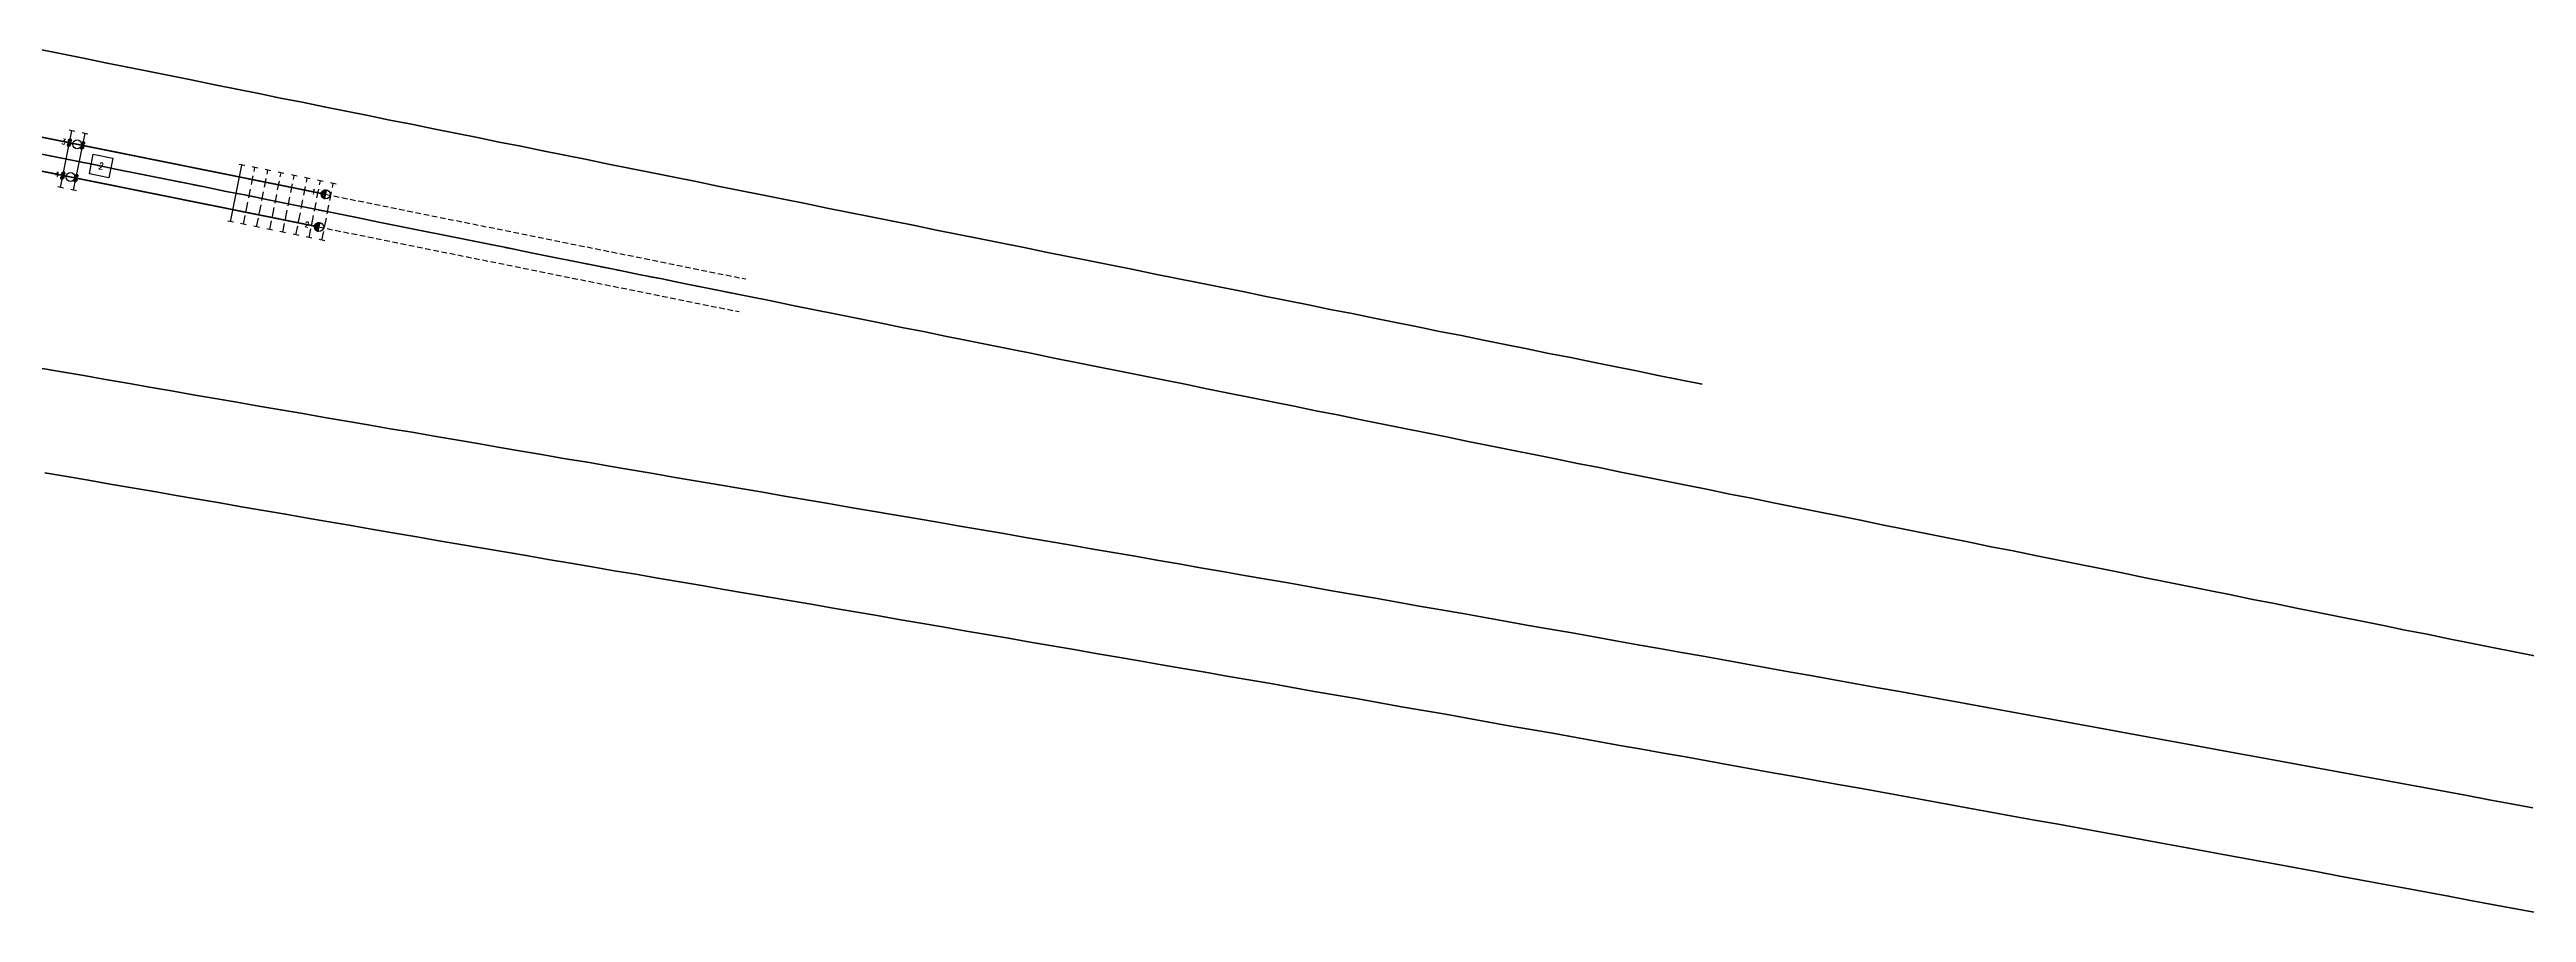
# Model space of a CAD drawing. Extents: x 2687065 to 2691361, y 1253360 to 1255888.
# Drawn here: x 2689719.1 to 2689830.5, y 1254803.4 to 1254842.3 of the extents above; entities that cross this region are included whole.
import ezdxf
from ezdxf.enums import TextEntityAlignment as Align

# ---------------------------------------------------------------- set-up
doc = ezdxf.new("R2010")
doc.units = 0
doc.header["$MEASUREMENT"] = 0
doc.linetypes.add('STRICHLINIE2', pattern=[0.375, 0.25, -0.125])
doc.linetypes.add('STRICHPUNKT', pattern=[1, 0.5, -0.25, 0, -0.25])
for name, color, linetype in [('A-GL-0024-_____', 1, 'STRICHPUNKT'), ('BS-TR-A-Gleisstrang-LinieGeometrie', 7, 'Continuous'), ('L-GL-0024-_____', 2, 'Continuous'), ('L-ST-0024-_____', 7, 'Continuous'), ('P-OF-0024-_____', 7, 'Continuous'), ('S-ON-0024-_____', 7, 'Continuous'), ('T-00', 7, 'Continuous'), ('T-ST', 7, 'Continuous'), ('T-WW-0024', 6, 'Continuous')]:
    doc.layers.add(name, color=color, linetype=linetype)
doc.layers.get('P-OF-0024-_____').off()
doc.styles.add('R6', font='simplex.shx', dxfattribs={"width": 0.6})
doc.styles.add('R7', font='simplex.shx', dxfattribs={"width": 0.7})
doc.styles.add('R8', font='simplex.shx', dxfattribs={"width": 0.8})

# ---------------------------------------------------------------- blocks, each defined once
blk = doc.blocks.new('WeiVlpSchwelleL')
at = {"color": 7}
for p, q in [((-0.5, -0.13), (-0.5, 0.13)), ((0.5, -0.13), (0.5, 0.13))]:
    blk.add_line(p, q, dxfattribs=at)
at = {"color": 0, "linetype": 'ByBlock', "lineweight": -2}
blk.add_line((-0.5, 0), (0.5, 0), dxfattribs=at)
at = {"style": 'R6', "width": 0.6, "flags": 1}
for tag, p in [('WVP-SKML', (-5, 0, 0)), ('WVP-SKMR', (3, 0, 0))]:
    blk.add_attdef(tag, text='', height=0.25, rotation=180, dxfattribs=at).set_placement(p, align=Align.MIDDLE_CENTER)
at = {"style": 'R6', "width": 0.6}
blk.add_attdef('BEZEICHNUNG', text='', height=0.25, rotation=180, dxfattribs=at).set_placement((-2.25, 0, 2), align=Align.MIDDLE_LEFT)
at = {"style": 'R6', "width": 0.6, "flags": 1}
blk.add_attdef('VERSCHIEBUNG', text='', height=0.25, rotation=180, dxfattribs=at).set_placement((-1.47, 0, 2), align=Align.MIDDLE_LEFT)
for tag, p in [('VERKLINKS', (-0.875, 0, 0)), ('VERKRECHTS', (0.861, 0, 0))]:
    blk.add_attdef(tag, text='', height=0.25, rotation=180, dxfattribs=at).set_placement(p, align=Align.MIDDLE)
at = {"style": 'R6', "width": 0.6}
blk.add_attdef('LAENGE', text='', height=0.25, rotation=90, dxfattribs=at).set_placement((-1.23, 0.007, 0), align=Align.MIDDLE)
at = {"color": 1, "extrusion": (-1, -6.12323e-17, 1.22465e-16), "style": 'R6', "width": 0.6, "flags": 8}
blk.add_attdef('WVP-ANL', text='', height=0.25, rotation=270, dxfattribs=at).set_placement((0, 0, 0.5), align=Align.MIDDLE)
at = {"color": 1, "extrusion": (1, -1.60812e-16, 1.22465e-16), "style": 'R6', "width": 0.6, "flags": 8}
blk.add_attdef('WVP-ANR', text='', height=0.25, rotation=270, dxfattribs=at).set_placement((0, 0, 0.5), align=Align.MIDDLE)
blk = doc.blocks.new('st_NormUngb_b')
h = blk.add_hatch()
h.set_pattern_fill('ANSI31', color=256, scale=0.005, style=0)
h.paths.add_polyline_path([(0.2, 0, 0.414214), (0, 0.2), (0, -0.2, 0.414214)])
at = {"color": 7}
blk.add_line((0, 0.2, 1), (0, -0.2, 1), dxfattribs=at)
at = {"color": 0}
blk.add_circle((0, 0, 1), 0.2, dxfattribs=at)
at = {"layer": 'T-ST', "style": 'R7', "width": 0.7}
blk.add_attdef('WVP-STNR', text='', height=0.25, dxfattribs=at).set_placement((0.55, 0), align=Align.MIDDLE)
blk = doc.blocks.new('st_Norm_a')
at = {"color": 0, "linetype": 'ByBlock', "lineweight": -2}
blk.add_circle((0, 0, 1), 0.2, dxfattribs=at)
at = {"layer": 'T-ST', "color": 0, "linetype": 'ByBlock', "lineweight": -2, "style": 'R7', "width": 0.7}
blk.add_attdef('WVP-STNR', text='', height=0.25, dxfattribs=at).set_placement((0.55, 0), align=Align.MIDDLE)
blk = doc.blocks.new('VisualisierungSpannklemmeGelb')
at = {"linetype": 'ByBlock', "lineweight": -2}
h = blk.add_hatch(dxfattribs=at)
h.set_pattern_fill('ANSI31', color=0, scale=0.005, style=0)
h.set_pattern_definition([(45, (-0.0965, 2e-15), (-0.0004419417, 0.0004419417), [])])
h.paths.add_polyline_path([(-0.0215, 0, 1), (-0.1715, 0, 1)])
h = blk.add_hatch(dxfattribs=at)
h.set_pattern_fill('ANSI31', color=0, scale=0.005, style=0)
h.set_pattern_definition([(45, (0.0965, 2e-15), (-0.0004419417, 0.0004419417), [])])
h.paths.add_polyline_path([(0.1715, 0, 1), (0.0215, 0, 1)])
blk = doc.blocks.new('pla_Bef-WsSkl1K')
blk.add_lwpolyline([(-0.1, -0.1), (0.1, -0.1), (0.1, 0.1), (-0.1, 0.1)], close=True)
at = {"layer": 'T-00'}
blk.add_blockref('VisualisierungSpannklemmeGelb', (0, 0), dxfattribs=at)
at = {"style": 'R7', "width": 0.7}
blk.add_attdef('WVP-PLNR', text='', height=0.2, dxfattribs=at).set_placement((0, 0), align=Align.MIDDLE_LEFT)
at = {"style": 'R7', "width": 0.7, "flags": 1}
for tag, p in [('WVP-PLDI', (0.44, -0.2)), ('WVP-PLSP', (0.48, -0.4)), ('WVP-PLFK', (0.47, -0.6))]:
    blk.add_attdef(tag, text='', height=0.2, dxfattribs=at).set_placement(p, align=Align.MIDDLE)
blk = doc.blocks.new('weivlp_JochNummer')
at = {"color": 1}
blk.add_3dface([(-0.45, 0.45, 1), (0.45, 0.45, 1), (0.45, -0.45, 1), (-0.45, -0.45, 1)], dxfattribs=at)
at = {"color": 7, "style": 'R8', "width": 0.8}
blk.add_attdef('JOCHNR', text='', height=0.3, dxfattribs=at).set_placement((0, 0), align=Align.MIDDLE)

msp = doc.modelspace()

# ---------------------------------------------------------------- linework, layer by layer
at = {"layer": 'A-GL-0024-_____', "elevation": 454.8, "flags": 128}
msp.add_lwpolyline([(2689709.39, 1254839.43), (2689750.26, 1254831.2)], dxfattribs=at)
at = {"layer": 'BS-TR-A-Gleisstrang-LinieGeometrie', "color": 2, "lineweight": 50, "true_color": 0xffff00}
for points in [[(2689718.66, 1254842.25, 454.72), (2689719.64, 1254842.06, 454.72), (2689720.62, 1254841.86, 454.72), (2689721.61, 1254841.66, 454.72), (2689722.59, 1254841.46, 454.72), (2689723.58, 1254841.26, 454.72), (2689724.56, 1254841.07, 454.71), (2689725.54, 1254840.87, 454.71), (2689726.53, 1254840.67, 454.71), (2689727.51, 1254840.47, 454.71), (2689728.5, 1254840.27, 454.71), (2689729.48, 1254840.07, 454.71), (2689730.46, 1254839.88, 454.71), (2689731.45, 1254839.68, 454.71), (2689732.43, 1254839.48, 454.71), (2689733.42, 1254839.28, 454.71), (2689734.4, 1254839.08, 454.71), (2689735.38, 1254838.89, 454.71), (2689736.37, 1254838.69, 454.71), (2689737.35, 1254838.49, 454.71), (2689738.34, 1254838.29, 454.71), (2689739.32, 1254838.09, 454.71), (2689740.3, 1254837.9, 454.7), (2689741.29, 1254837.7, 454.7), (2689742.27, 1254837.5, 454.7), (2689743.26, 1254837.3, 454.7), (2689744.24, 1254837.1, 454.7), (2689745.22, 1254836.9, 454.7), (2689746.21, 1254836.71, 454.7), (2689747.19, 1254836.51, 454.7), (2689748.18, 1254836.31, 454.7), (2689749.16, 1254836.11, 454.7), (2689750.14, 1254835.91, 454.7), (2689751.13, 1254835.72, 454.7), (2689752.11, 1254835.52, 454.7), (2689753.1, 1254835.32, 454.7), (2689754.08, 1254835.12, 454.7), (2689755.06, 1254834.92, 454.69), (2689756.05, 1254834.73, 454.69), (2689757.03, 1254834.53, 454.69), (2689758.02, 1254834.33, 454.69), (2689759, 1254834.13, 454.69), (2689759.98, 1254833.93, 454.69), (2689760.97, 1254833.73, 454.69), (2689761.95, 1254833.54, 454.69), (2689762.94, 1254833.34, 454.69), (2689763.92, 1254833.14, 454.69), (2689764.9, 1254832.94, 454.69), (2689765.89, 1254832.74, 454.69), (2689766.87, 1254832.55, 454.69), (2689767.86, 1254832.35, 454.69), (2689768.84, 1254832.15, 454.69), (2689769.82, 1254831.95, 454.69), (2689770.81, 1254831.75, 454.68), (2689771.79, 1254831.56, 454.68), (2689772.78, 1254831.36, 454.68), (2689773.76, 1254831.16, 454.68), (2689774.74, 1254830.96, 454.68), (2689775.73, 1254830.76, 454.68), (2689776.71, 1254830.56, 454.68), (2689777.7, 1254830.37, 454.68), (2689778.68, 1254830.17, 454.68), (2689779.66, 1254829.97, 454.68), (2689780.65, 1254829.77, 454.68), (2689781.63, 1254829.57, 454.68), (2689782.62, 1254829.38, 454.68), (2689783.6, 1254829.18, 454.68), (2689784.58, 1254828.98, 454.68), (2689785.57, 1254828.78, 454.67), (2689786.55, 1254828.58, 454.67), (2689787.54, 1254828.39, 454.67), (2689788.52, 1254828.19, 454.67), (2689789.5, 1254827.99, 454.67), (2689790.49, 1254827.79, 454.67), (2689791.47, 1254827.59, 454.67), (2689792.46, 1254827.39, 454.67), (2689793.44, 1254827.2, 454.67)], [(2689718.21, 1254837.65, 454.8), (2689719.19, 1254837.45, 454.8), (2689720.17, 1254837.26, 454.8), (2689721.15, 1254837.06, 454.8), (2689722.13, 1254836.86, 454.8), (2689723.12, 1254836.66, 454.8), (2689724.1, 1254836.47, 454.8), (2689725.08, 1254836.27, 454.8), (2689726.06, 1254836.07, 454.8), (2689727.04, 1254835.87, 454.8), (2689728.02, 1254835.68, 454.8), (2689729, 1254835.48, 454.8), (2689729.98, 1254835.28, 454.8), (2689730.96, 1254835.08, 454.8), (2689731.94, 1254834.89, 454.8), (2689732.92, 1254834.69, 454.8), (2689733.9, 1254834.49, 454.8), (2689734.88, 1254834.29, 454.8), (2689735.86, 1254834.1, 454.8), (2689736.84, 1254833.9, 454.8), (2689737.82, 1254833.7, 454.8), (2689738.8, 1254833.51, 454.8), (2689739.78, 1254833.31, 454.8), (2689740.76, 1254833.11, 454.8), (2689741.74, 1254832.91, 454.8), (2689742.72, 1254832.72, 454.8), (2689743.71, 1254832.52, 454.8), (2689744.69, 1254832.32, 454.8), (2689745.67, 1254832.12, 454.8), (2689746.65, 1254831.93, 454.8), (2689747.63, 1254831.73, 454.8), (2689748.61, 1254831.53, 454.8), (2689749.59, 1254831.33, 454.8), (2689750.57, 1254831.14, 454.8), (2689751.55, 1254830.94, 454.8), (2689752.53, 1254830.74, 454.8), (2689753.51, 1254830.54, 454.8), (2689754.49, 1254830.35, 454.8), (2689755.47, 1254830.15, 454.8), (2689756.45, 1254829.95, 454.8), (2689757.43, 1254829.75, 454.8), (2689758.41, 1254829.56, 454.8), (2689759.39, 1254829.36, 454.8), (2689760.37, 1254829.16, 454.8), (2689761.35, 1254828.96, 454.8), (2689762.33, 1254828.77, 454.8), (2689763.31, 1254828.57, 454.8), (2689764.29, 1254828.37, 454.8), (2689765.28, 1254828.17, 454.8), (2689766.26, 1254827.98, 454.8), (2689767.24, 1254827.78, 454.8), (2689768.22, 1254827.58, 454.8), (2689769.2, 1254827.39, 454.8), (2689770.18, 1254827.19, 454.8), (2689771.16, 1254826.99, 454.8), (2689772.14, 1254826.79, 454.8), (2689773.12, 1254826.6, 454.8), (2689774.1, 1254826.4, 454.8), (2689775.08, 1254826.2, 454.8), (2689776.06, 1254826, 454.8), (2689777.04, 1254825.81, 454.8), (2689778.02, 1254825.61, 454.8), (2689779, 1254825.41, 454.8), (2689779.98, 1254825.21, 454.8), (2689780.96, 1254825.02, 454.8), (2689781.94, 1254824.82, 454.8), (2689782.92, 1254824.62, 454.8), (2689783.9, 1254824.42, 454.8), (2689784.88, 1254824.23, 454.8), (2689785.87, 1254824.03, 454.8), (2689786.85, 1254823.83, 454.8), (2689787.83, 1254823.63, 454.8), (2689788.81, 1254823.44, 454.8), (2689789.79, 1254823.24, 454.8), (2689790.77, 1254823.04, 454.8), (2689791.75, 1254822.84, 454.8), (2689792.73, 1254822.65, 454.8), (2689793.71, 1254822.45, 454.8), (2689794.69, 1254822.25, 454.8), (2689795.67, 1254822.06, 454.8), (2689796.65, 1254821.86, 454.8), (2689797.63, 1254821.66, 454.8), (2689798.61, 1254821.46, 454.8), (2689799.59, 1254821.27, 454.8), (2689800.57, 1254821.07, 454.8), (2689801.55, 1254820.87, 454.8), (2689802.53, 1254820.67, 454.8), (2689803.51, 1254820.48, 454.8), (2689804.49, 1254820.28, 454.8), (2689805.47, 1254820.08, 454.8), (2689806.45, 1254819.88, 454.8), (2689807.44, 1254819.69, 454.8), (2689808.42, 1254819.49, 454.8), (2689809.4, 1254819.29, 454.8), (2689810.38, 1254819.09, 454.8), (2689811.36, 1254818.9, 454.8), (2689812.34, 1254818.7, 454.8), (2689813.32, 1254818.5, 454.8), (2689814.3, 1254818.3, 454.8), (2689815.28, 1254818.11, 454.8), (2689816.26, 1254817.91, 454.8), (2689817.24, 1254817.71, 454.8), (2689818.22, 1254817.51, 454.8), (2689819.2, 1254817.32, 454.8), (2689820.18, 1254817.12, 454.8), (2689821.16, 1254816.92, 454.8), (2689822.14, 1254816.72, 454.8), (2689823.12, 1254816.53, 454.8), (2689824.1, 1254816.33, 454.8), (2689825.08, 1254816.13, 454.8), (2689826.06, 1254815.94, 454.8), (2689827.04, 1254815.74, 454.8), (2689828.03, 1254815.54, 454.8), (2689829.01, 1254815.34, 454.8), (2689829.99, 1254815.15, 454.8), (2689830.97, 1254814.95, 454.8)], [(2689718.66, 1254827.92, 454.8), (2689719.64, 1254827.75, 454.8), (2689720.63, 1254827.58, 454.8), (2689721.61, 1254827.41, 454.8), (2689722.6, 1254827.24, 454.8), (2689723.58, 1254827.06, 454.8), (2689724.57, 1254826.89, 454.8), (2689725.55, 1254826.72, 454.8), (2689726.54, 1254826.55, 454.8), (2689726.54, 1254826.55, 454.8), (2689727.52, 1254826.38, 454.8), (2689728.51, 1254826.21, 454.8), (2689729.49, 1254826.04, 454.8), (2689730.48, 1254825.87, 454.8), (2689731.46, 1254825.7, 454.8), (2689732.45, 1254825.53, 454.8), (2689733.43, 1254825.36, 454.8), (2689734.42, 1254825.19, 454.8), (2689735.41, 1254825.03, 454.8), (2689736.39, 1254824.86, 454.8), (2689737.38, 1254824.69, 454.8), (2689738.36, 1254824.52, 454.8), (2689739.35, 1254824.35, 454.8), (2689740.33, 1254824.18, 454.8), (2689741.32, 1254824.01, 454.8), (2689742.31, 1254823.84, 454.8), (2689743.29, 1254823.68, 454.8), (2689744.28, 1254823.51, 454.8), (2689745.26, 1254823.34, 454.8), (2689746.25, 1254823.17, 454.8), (2689746.25, 1254823.17, 454.8), (2689747.23, 1254823, 454.8), (2689748.22, 1254822.83, 454.8), (2689749.21, 1254822.66, 454.8), (2689750.19, 1254822.5, 454.8), (2689751.18, 1254822.33, 454.8), (2689752.16, 1254822.16, 454.8), (2689753.15, 1254821.99, 454.8), (2689754.13, 1254821.82, 454.8), (2689755.12, 1254821.65, 454.8), (2689756.11, 1254821.48, 454.8), (2689757.09, 1254821.31, 454.8), (2689758.08, 1254821.15, 454.8), (2689759.06, 1254820.98, 454.8), (2689760.05, 1254820.81, 454.8), (2689761.03, 1254820.64, 454.8), (2689762.02, 1254820.47, 454.8), (2689763, 1254820.3, 454.8), (2689763.99, 1254820.13, 454.8), (2689764.97, 1254819.96, 454.8), (2689765.96, 1254819.79, 454.8), (2689765.96, 1254819.79, 454.8), (2689766.94, 1254819.62, 454.8), (2689767.93, 1254819.45, 454.8), (2689768.91, 1254819.28, 454.8), (2689769.9, 1254819.11, 454.8), (2689770.88, 1254818.93, 454.8), (2689771.86, 1254818.76, 454.8), (2689772.85, 1254818.59, 454.8), (2689773.83, 1254818.42, 454.8), (2689774.81, 1254818.25, 454.8), (2689775.8, 1254818.08, 454.8), (2689776.78, 1254817.9, 454.8), (2689777.76, 1254817.73, 454.8), (2689778.75, 1254817.56, 454.8), (2689779.73, 1254817.39, 454.8), (2689780.71, 1254817.21, 454.8), (2689781.7, 1254817.04, 454.8), (2689782.68, 1254816.87, 454.8), (2689783.66, 1254816.69, 454.8), (2689784.65, 1254816.52, 454.8), (2689785.63, 1254816.34, 454.8), (2689786.61, 1254816.17, 454.8), (2689787.6, 1254816, 454.8), (2689788.58, 1254815.82, 454.8), (2689789.56, 1254815.65, 454.8), (2689790.55, 1254815.47, 454.8), (2689791.53, 1254815.3, 454.8), (2689792.51, 1254815.12, 454.8), (2689793.49, 1254814.95, 454.8), (2689794.48, 1254814.77, 454.8), (2689795.46, 1254814.59, 454.8), (2689796.44, 1254814.42, 454.8), (2689797.43, 1254814.24, 454.8), (2689798.41, 1254814.07, 454.8), (2689799.39, 1254813.89, 454.8), (2689800.37, 1254813.71, 454.8), (2689801.36, 1254813.53, 454.8), (2689802.34, 1254813.36, 454.8), (2689803.32, 1254813.18, 454.8), (2689804.3, 1254813, 454.8), (2689805.29, 1254812.82, 454.8), (2689806.27, 1254812.65, 454.8), (2689807.25, 1254812.47, 454.8), (2689808.23, 1254812.29, 454.8), (2689809.22, 1254812.11, 454.8), (2689810.2, 1254811.93, 454.8), (2689811.18, 1254811.75, 454.8), (2689812.16, 1254811.57, 454.8), (2689813.14, 1254811.39, 454.8), (2689814.13, 1254811.21, 454.8), (2689815.11, 1254811.03, 454.8), (2689816.09, 1254810.85, 454.8), (2689817.07, 1254810.67, 454.8), (2689818.06, 1254810.49, 454.8), (2689819.04, 1254810.31, 454.8), (2689820.02, 1254810.13, 454.8), (2689821, 1254809.95, 454.8), (2689821.98, 1254809.77, 454.8), (2689822.96, 1254809.59, 454.8), (2689823.95, 1254809.41, 454.8), (2689824.93, 1254809.22, 454.8), (2689825.91, 1254809.04, 454.8), (2689826.89, 1254808.86, 454.8), (2689827.87, 1254808.68, 454.8), (2689828.85, 1254808.49, 454.8), (2689829.84, 1254808.31, 454.8), (2689830.82, 1254808.13, 454.8)], [(2689718.87, 1254823.21, 454.8), (2689719.86, 1254823.04, 454.8), (2689720.84, 1254822.87, 454.8), (2689721.82, 1254822.7, 454.8), (2689722.81, 1254822.53, 454.8), (2689723.79, 1254822.36, 454.8), (2689724.78, 1254822.19, 454.8), (2689725.76, 1254822.02, 454.8), (2689725.76, 1254822.02, 454.8), (2689726.75, 1254821.85, 454.8), (2689727.73, 1254821.68, 454.8), (2689728.72, 1254821.51, 454.8), (2689729.7, 1254821.34, 454.8), (2689730.69, 1254821.17, 454.8), (2689731.67, 1254821, 454.8), (2689732.66, 1254820.83, 454.8), (2689733.65, 1254820.66, 454.8), (2689734.63, 1254820.49, 454.8), (2689735.62, 1254820.32, 454.8), (2689736.6, 1254820.15, 454.8), (2689737.59, 1254819.98, 454.8), (2689738.57, 1254819.82, 454.8), (2689739.56, 1254819.65, 454.8), (2689740.54, 1254819.48, 454.8), (2689741.53, 1254819.31, 454.8), (2689742.52, 1254819.14, 454.8), (2689743.5, 1254818.97, 454.8), (2689744.49, 1254818.8, 454.8), (2689745.47, 1254818.64, 454.8), (2689745.47, 1254818.64, 454.8), (2689746.46, 1254818.47, 454.8), (2689747.44, 1254818.3, 454.8), (2689748.43, 1254818.13, 454.8), (2689749.42, 1254817.96, 454.8), (2689750.4, 1254817.79, 454.8), (2689751.39, 1254817.62, 454.8), (2689752.37, 1254817.46, 454.8), (2689753.36, 1254817.29, 454.8), (2689754.34, 1254817.12, 454.8), (2689755.33, 1254816.95, 454.8), (2689756.32, 1254816.78, 454.8), (2689757.3, 1254816.61, 454.8), (2689758.29, 1254816.44, 454.8), (2689759.27, 1254816.27, 454.8), (2689760.26, 1254816.1, 454.8), (2689761.24, 1254815.93, 454.8), (2689762.23, 1254815.76, 454.8), (2689763.21, 1254815.59, 454.8), (2689764.2, 1254815.42, 454.8), (2689765.19, 1254815.25, 454.8), (2689765.19, 1254815.25, 454.8), (2689766.17, 1254815.08, 454.8), (2689767.15, 1254814.91, 454.8), (2689768.13, 1254814.74, 454.8), (2689769.12, 1254814.57, 454.8), (2689770.1, 1254814.4, 454.8), (2689771.08, 1254814.23, 454.8), (2689772.06, 1254814.06, 454.8), (2689773.05, 1254813.89, 454.8), (2689774.03, 1254813.72, 454.8), (2689775.01, 1254813.54, 454.8), (2689775.99, 1254813.37, 454.8), (2689776.98, 1254813.2, 454.8), (2689777.96, 1254813.03, 454.8), (2689778.94, 1254812.85, 454.8), (2689779.92, 1254812.68, 454.8), (2689780.91, 1254812.51, 454.8), (2689781.89, 1254812.34, 454.8), (2689782.87, 1254812.16, 454.8), (2689783.85, 1254811.99, 454.8), (2689784.83, 1254811.81, 454.8), (2689785.82, 1254811.64, 454.8), (2689786.8, 1254811.47, 454.8), (2689787.78, 1254811.29, 454.8), (2689788.76, 1254811.12, 454.8), (2689789.74, 1254810.94, 454.8), (2689790.73, 1254810.77, 454.8), (2689791.71, 1254810.59, 454.8), (2689792.69, 1254810.42, 454.8), (2689793.67, 1254810.24, 454.8), (2689794.65, 1254810.07, 454.8), (2689795.64, 1254809.89, 454.8), (2689796.62, 1254809.71, 454.8), (2689797.6, 1254809.54, 454.8), (2689798.58, 1254809.36, 454.8), (2689799.56, 1254809.18, 454.8), (2689800.54, 1254809.01, 454.8), (2689801.53, 1254808.83, 454.8), (2689802.51, 1254808.65, 454.8), (2689803.49, 1254808.47, 454.8), (2689804.47, 1254808.3, 454.8), (2689805.45, 1254808.12, 454.8), (2689806.43, 1254807.94, 454.8), (2689807.41, 1254807.76, 454.8), (2689808.39, 1254807.58, 454.8), (2689809.38, 1254807.41, 454.8), (2689810.36, 1254807.23, 454.8), (2689811.34, 1254807.05, 454.8), (2689812.32, 1254806.87, 454.8), (2689813.3, 1254806.69, 454.8), (2689814.28, 1254806.51, 454.8), (2689815.26, 1254806.33, 454.8), (2689816.24, 1254806.15, 454.8), (2689817.22, 1254805.97, 454.8), (2689818.21, 1254805.79, 454.8), (2689819.19, 1254805.61, 454.8), (2689820.17, 1254805.43, 454.8), (2689821.15, 1254805.25, 454.8), (2689822.13, 1254805.06, 454.8), (2689823.11, 1254804.88, 454.8), (2689824.09, 1254804.7, 454.8), (2689825.07, 1254804.52, 454.8), (2689826.05, 1254804.34, 454.8), (2689827.03, 1254804.16, 454.8), (2689828.01, 1254803.97, 454.8), (2689828.99, 1254803.79, 454.8), (2689829.97, 1254803.61, 454.8), (2689830.95, 1254803.42, 454.8)]]:
    msp.add_polyline3d(points, dxfattribs=at)
at = {"layer": 'L-GL-0024-_____', "lineweight": 70, "const_width": 0.07, "elevation": 454.8, "flags": 128}
for points in [[(2689709.54, 1254840.16), (2689720.33, 1254837.99)], [(2689709.24, 1254838.69), (2689720.03, 1254836.52)], [(2689720.33, 1254837.99), (2689731.51, 1254835.74)], [(2689720.03, 1254836.52), (2689731.21, 1254834.27)]]:
    msp.add_lwpolyline(points, dxfattribs=at)
at = {"layer": 'L-GL-0024-_____', "color": 7, "linetype": 'STRICHLINIE2', "lineweight": -3, "elevation": 454.8, "flags": 128}
for points in [[(2689731.51, 1254835.74), (2689750.41, 1254831.93)], [(2689731.21, 1254834.27), (2689750.11, 1254830.46)]]:
    msp.add_lwpolyline(points, dxfattribs=at)

# ---------------------------------------------------------------- block references
at = {"layer": 'L-ST-0024-_____', "color": 7}
ref = msp.add_blockref('st_Norm_a', (2689720.33, 1254837.99, 454.8), dxfattribs=dict(at, rotation=168.6159446689438))
ref.add_attrib('WVP-STNR', '3', dxfattribs={"layer": 'T-ST', "color": 0, "linetype": 'ByBlock', "lineweight": -2, "height": 0.25, "rotation": 348.6159, "style": 'R7', "width": 0.7}).set_placement((2689719.73, 1254838.11, 454.8), align=Align.MIDDLE)
ref = msp.add_blockref('st_Norm_a', (2689720.03, 1254836.52, 454.8), dxfattribs=dict(at, rotation=168.6159446689438))
ref.add_attrib('WVP-STNR', '4', dxfattribs={"layer": 'T-ST', "color": 0, "linetype": 'ByBlock', "lineweight": -2, "height": 0.25, "rotation": 348.6159, "style": 'R7', "width": 0.7}).set_placement((2689719.43, 1254836.64, 454.8), align=Align.MIDDLE)
ref = msp.add_blockref('st_NormUngb_b', (2689731.51, 1254835.74, 454.8), dxfattribs=dict(at, rotation=168.6159446689438))
ref.add_attrib('WVP-STNR', '1', dxfattribs={"layer": 'T-ST', "height": 0.25, "rotation": 348.6159, "style": 'R7', "width": 0.7}).set_placement((2689730.97, 1254835.85, 454.8), align=Align.MIDDLE)
ref = msp.add_blockref('st_NormUngb_b', (2689731.21, 1254834.27, 454.8), dxfattribs=dict(at, rotation=168.6159446689438))
ref.add_attrib('WVP-STNR', '2', dxfattribs={"layer": 'T-ST', "height": 0.25, "rotation": 348.6159, "style": 'R7', "width": 0.7}).set_placement((2689730.67, 1254834.38, 454.8), align=Align.MIDDLE)
at = {"layer": 'P-OF-0024-_____', "rotation": 258.6159446689438}
for p in [(2689719.99, 1254838.06, 454.8), (2689720.58, 1254837.94, 454.8), (2689719.69, 1254836.58, 454.8), (2689720.28, 1254836.47, 454.8)]:
    msp.add_blockref('pla_Bef-WsSkl1K', p, dxfattribs=at)
at = {"layer": 'S-ON-0024-_____', "xscale": 2.600000000000001, "rotation": 78.61600105808263}
for p in [(2689719.84, 1254837.32, 454.8), (2689720.43, 1254837.2, 454.8), (2689727.49, 1254835.78, 454.8)]:
    msp.add_blockref('WeiVlpSchwelleL', p, dxfattribs=at)
at = {"layer": 'S-ON-0024-_____', "color": 7, "linetype": 'STRICHLINIE2', "lineweight": -3, "xscale": 2.600000000000001, "rotation": 78.61600105808263}
for p in [(2689728.07, 1254835.67, 454.8), (2689728.66, 1254835.55, 454.8), (2689729.25, 1254835.43, 454.8), (2689729.84, 1254835.31, 454.8), (2689730.43, 1254835.19, 454.8), (2689731.02, 1254835.07, 454.8), (2689731.6, 1254834.95, 454.8)]:
    msp.add_blockref('WeiVlpSchwelleL', p, dxfattribs=at)
at = {"layer": 'T-WW-0024', "rotation": 348.6159446689438}
msp.add_blockref('weivlp_JochNummer', (2689721.41, 1254837.01, 454.8), dxfattribs=at).add_auto_attribs({'JOCHNR': '2'})

doc.saveas('drawing.dxf')
